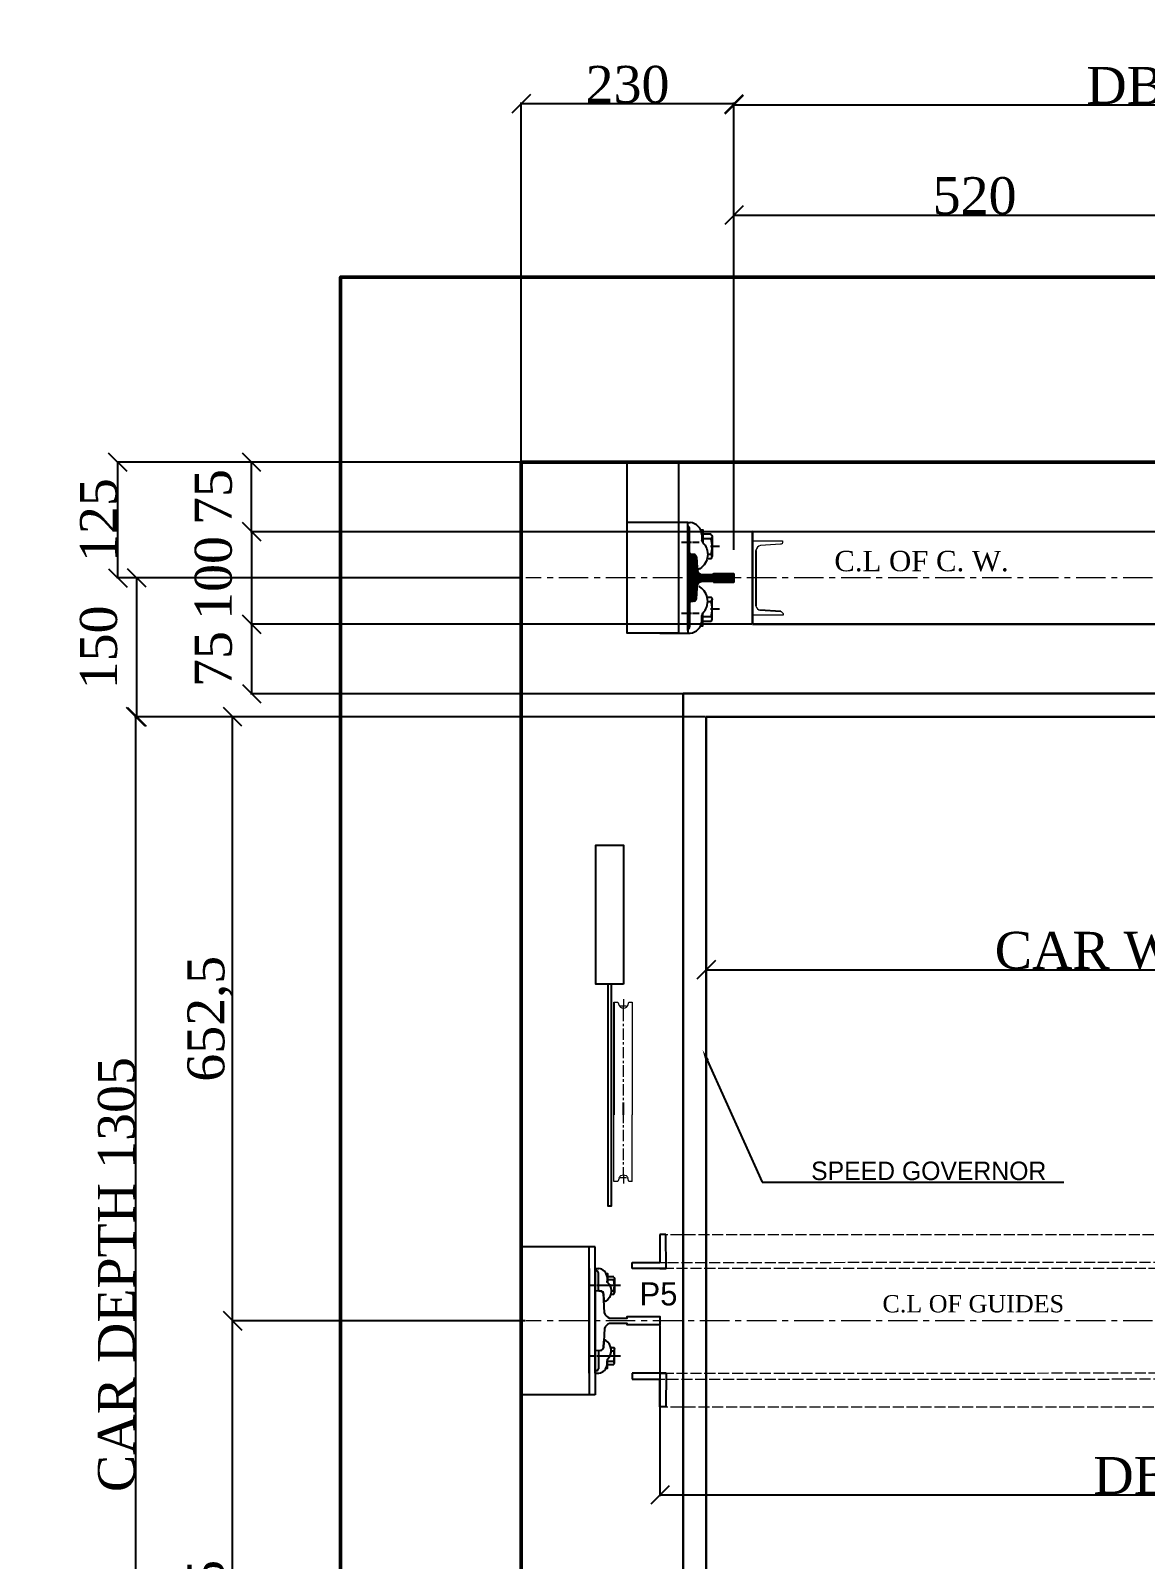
# Model space of a CAD drawing. Header units: millimetres. Extents: x -665 to 20582, y -27797 to 160.
# Drawn here: x -51 to 1153, y -1739 to -87 of the extents above; entities that cross this region are included whole.
import ezdxf
from ezdxf import colors
from ezdxf.entities.mleader import LeaderData, LeaderLine
from ezdxf.math import Vec2, Vec3

# ---------------------------------------------------------------- set-up
doc = ezdxf.new("R2010")
doc.units = ezdxf.units.MM
for name, pattern in [('ACAD_ISO02W100', [15, 12, -3]), ('ACAD_ISO10W100', [18, 12, -3, 0, -3]), ('CENTER', [50.8, 31.75, -6.35, 6.35, -6.35])]:
    doc.linetypes.add(name, pattern=pattern)
for name, color, linetype in [('7', 6, 'ACAD_ISO10W100'), ('PDF_0', 7, 'Continuous'), ('PDF_gide rail', 7, 'Continuous')]:
    doc.layers.add(name, color=color, linetype=linetype)
for name, color, linetype, lineweight in [('CL', 2, 'CENTER', 0), ('DL', 8, 'ACAD_ISO02W100', 0), ('step&guides', 3, 'Continuous', 30), ('Wall', 1, 'Continuous', 50)]:
    doc.layers.add(name, color=color, linetype=linetype, lineweight=lineweight)
doc.styles.add('nassar2', font='cent.shx', dxfattribs={"height": 60})
doc.styles.add('top', font='cent.shx', dxfattribs={"height": 40})
doc.dimstyles.new('top', dxfattribs={"dimtxt": 35, "dimasz": 20, "dimexe": 1.25, "dimexo": 0.625, "dimtad": 1, "dimtxsty": 'top', "dimblk": 'OBLIQUE', "dimcen": 2.5, "dimadec": 0, "dimazin": 0, "dimtfac": 1, "dimtmove": 0, "dimatfit": 3, "dimldrblk": 'OBLIQUE', "dimfxl": 1, "dimarcsym": 0})
pattern_1 = [(45, (18743.22477, -10049.84649), (-0.08838834765, 0.08838834765), [])]

# ---------------------------------------------------------------- blocks, each defined once
blk = doc.blocks.new('_Oblique')
at = {"color": 0, "linetype": 'ByBlock', "lineweight": -2}
blk.add_line((-0.5, -0.5), (0.5, 0.5), dxfattribs=at)
blk = doc.blocks.new('*D3')
at = {"color": 0, "lineweight": -2, "transparency": 16777216}
for p, q in [((708.8, -552.9), (708.8, -285.3)), ((708.8, -286.6), (1228.8, -286.6)), ((1228.8, -321), (1228.8, -285.3))]:
    blk.add_line(p, q, dxfattribs=at)
at = {"layer": 'Defpoints', "color": 0, "transparency": 16777216}
for p in [(1228.8, -286.6), (1228.8, -321.6), (708.8, -553.6)]:
    blk.add_point(p, dxfattribs=at)
at = {"color": 0, "lineweight": -2, "transparency": 16777216, "xscale": 20, "yscale": 20, "zscale": 20, "rotation": 180}
blk.add_blockref('_Oblique', (708.8, -286.6), dxfattribs=at)
at = {"color": 0, "lineweight": -2, "transparency": 16777216, "xscale": 20, "yscale": 20, "zscale": 20}
blk.add_blockref('_Oblique', (1228.8, -286.6), dxfattribs=at)
at = {"color": 0, "transparency": 16777216, "insert": (968.8, -265.9), "char_height": 40, "attachment_point": 5, "style": 'top'}
blk.add_mtext('520', dxfattribs=at)
blk = doc.blocks.new('*D5')
at = {"color": 0, "lineweight": -2, "transparency": 16777216}
for p, q in [((708.8, -648.2), (708.8, -166.3)), ((708.8, -167.5), (1748.8, -167.5)), ((1748.8, -648.2), (1748.8, -166.3))]:
    blk.add_line(p, q, dxfattribs=at)
at = {"layer": 'Defpoints', "color": 0, "transparency": 16777216}
for p in [(1748.8, -167.5), (708.8, -648.8), (1748.8, -648.8)]:
    blk.add_point(p, dxfattribs=at)
at = {"color": 0, "lineweight": -2, "transparency": 16777216, "xscale": 20, "yscale": 20, "zscale": 20, "rotation": 180}
blk.add_blockref('_Oblique', (708.8, -167.5), dxfattribs=at)
at = {"color": 0, "lineweight": -2, "transparency": 16777216, "xscale": 20, "yscale": 20, "zscale": 20}
blk.add_blockref('_Oblique', (1748.8, -167.5), dxfattribs=at)
at = {"color": 0, "transparency": 16777216, "insert": (1228.8, -146.9), "char_height": 40, "attachment_point": 5, "style": 'top'}
blk.add_mtext('DBG  1040', dxfattribs=at)
blk = doc.blocks.new('*D6')
at = {"color": 0, "lineweight": -2, "transparency": 16777216}
for p, q in [((478.8, -677.9), (478.8, -165)), ((708.8, -642.3), (708.8, -165)), ((708.8, -166.3), (478.8, -166.3))]:
    blk.add_line(p, q, dxfattribs=at)
at = {"layer": 'Defpoints', "color": 0, "transparency": 16777216}
for p in [(478.8, -166.3), (708.8, -643), (478.8, -678.6)]:
    blk.add_point(p, dxfattribs=at)
at = {"color": 0, "lineweight": -2, "transparency": 16777216, "xscale": 20, "yscale": 20, "zscale": 20, "rotation": 180}
blk.add_blockref('_Oblique', (478.8, -166.3), dxfattribs=at)
at = {"color": 0, "lineweight": -2, "transparency": 16777216, "xscale": 20, "yscale": 20, "zscale": 20}
blk.add_blockref('_Oblique', (708.8, -166.3), dxfattribs=at)
at = {"color": 0, "transparency": 16777216, "insert": (593.8, -145.7), "char_height": 40, "attachment_point": 5, "style": 'top'}
blk.add_mtext('230', dxfattribs=at)
blk = doc.blocks.new('*D18')
at = {"color": 0, "lineweight": -2, "transparency": 16777216}
for p, q in [((678.2, -828.6), (61.2, -828.6)), ((62.5, -2133.6), (62.5, -828.6)), ((728.2, -2133.6), (61.2, -2133.6))]:
    blk.add_line(p, q, dxfattribs=at)
at = {"layer": 'Defpoints', "color": 0, "transparency": 16777216}
for p in [(62.5, -828.6), (678.8, -828.6), (728.8, -2133.6)]:
    blk.add_point(p, dxfattribs=at)
at = {"color": 0, "lineweight": -2, "transparency": 16777216, "xscale": 20, "yscale": 20, "zscale": 20}
for p, rotation in [((62.5, -828.6), 90), ((62.5, -2133.6), 270)]:
    blk.add_blockref('_Oblique', p, dxfattribs=dict(at, rotation=rotation))
at = {"color": 0, "transparency": 16777216, "insert": (41.9, -1431.1), "char_height": 40, "attachment_point": 5, "rotation": 90, "style": 'top'}
blk.add_mtext('CAR DEPTH 1305', dxfattribs=at)
blk = doc.blocks.new('*D28')
at = {"color": 0, "lineweight": -2, "transparency": 16777216}
for p, q in [((483.2, -1481.1), (165.8, -1481.1)), ((167.1, -2133.6), (167.1, -1481.1)), ((283.2, -2133.6), (165.8, -2133.6))]:
    blk.add_line(p, q, dxfattribs=at)
at = {"layer": 'Defpoints', "color": 0, "transparency": 16777216}
for p in [(167.1, -1481.1), (483.8, -1481.1), (283.8, -2133.6)]:
    blk.add_point(p, dxfattribs=at)
at = {"color": 0, "lineweight": -2, "transparency": 16777216, "xscale": 20, "yscale": 20, "zscale": 20}
for p, rotation in [((167.1, -1481.1), 90), ((167.1, -2133.6), 270)]:
    blk.add_blockref('_Oblique', p, dxfattribs=dict(at, rotation=rotation))
at = {"color": 0, "transparency": 16777216, "insert": (142.9, -1807.3), "char_height": 40, "attachment_point": 5, "rotation": 90, "style": 'top'}
blk.add_mtext('652,5', dxfattribs=at)
blk = doc.blocks.new('*D19')
at = {"color": 0, "lineweight": -2, "transparency": 16777216}
for p, q in [((283.2, -828.6), (165.8, -828.6)), ((167.1, -1481.1), (167.1, -828.6)), ((283.2, -1481.1), (165.8, -1481.1))]:
    blk.add_line(p, q, dxfattribs=at)
at = {"layer": 'Defpoints', "color": 0, "transparency": 16777216}
for p in [(167.1, -828.6), (283.8, -828.6), (283.8, -1481.1)]:
    blk.add_point(p, dxfattribs=at)
at = {"color": 0, "lineweight": -2, "transparency": 16777216, "xscale": 20, "yscale": 20, "zscale": 20}
for p, rotation in [((167.1, -828.6), 90), ((167.1, -1481.1), 270)]:
    blk.add_blockref('_Oblique', p, dxfattribs=dict(at, rotation=rotation))
at = {"color": 0, "transparency": 16777216, "insert": (142.9, -1154.8), "char_height": 40, "attachment_point": 5, "rotation": 90, "style": 'top'}
blk.add_mtext('652,5', dxfattribs=at)
blk = doc.blocks.new('*D20')
at = {"color": 0, "lineweight": -2, "transparency": 16777216}
for p, q in [((478.2, -553.6), (41.9, -553.6)), ((43.1, -678.6), (43.1, -553.6)), ((478.2, -678.6), (41.9, -678.6))]:
    blk.add_line(p, q, dxfattribs=at)
at = {"layer": 'Defpoints', "color": 0, "transparency": 16777216}
for p in [(43.1, -553.6), (478.8, -553.6), (478.8, -678.6)]:
    blk.add_point(p, dxfattribs=at)
at = {"color": 0, "lineweight": -2, "transparency": 16777216, "xscale": 20, "yscale": 20, "zscale": 20}
for p, rotation in [((43.1, -553.6), 90), ((43.1, -678.6), 270)]:
    blk.add_blockref('_Oblique', p, dxfattribs=dict(at, rotation=rotation))
at = {"color": 0, "transparency": 16777216, "insert": (22.5, -616.1), "char_height": 40, "attachment_point": 5, "rotation": 90, "style": 'top'}
blk.add_mtext('125', dxfattribs=at)
blk = doc.blocks.new('*D29')
at = {"color": 0, "lineweight": -2, "transparency": 16777216}
for p, q in [((628.8, -1486.2), (628.8, -1670.4)), ((1828.8, -1477.2), (1828.8, -1670.4)), ((628.8, -1669.2), (1828.8, -1669.2))]:
    blk.add_line(p, q, dxfattribs=at)
at = {"layer": 'Defpoints', "color": 0, "transparency": 16777216}
for p in [(628.8, -1485.6), (1828.8, -1476.6), (1828.8, -1669.2)]:
    blk.add_point(p, dxfattribs=at)
at = {"color": 0, "lineweight": -2, "transparency": 16777216, "xscale": 20, "yscale": 20, "zscale": 20, "rotation": 180}
blk.add_blockref('_Oblique', (628.8, -1669.2), dxfattribs=at)
at = {"color": 0, "lineweight": -2, "transparency": 16777216, "xscale": 20, "yscale": 20, "zscale": 20}
blk.add_blockref('_Oblique', (1828.8, -1669.2), dxfattribs=at)
at = {"color": 0, "transparency": 16777216, "insert": (1228.8, -1648.5), "char_height": 40, "attachment_point": 5, "style": 'top'}
blk.add_mtext('DBG 1200', dxfattribs=at)
blk = doc.blocks.new('*D30')
at = {"color": 0, "lineweight": -2, "transparency": 16777216}
for p, q in [((678.8, -829.2), (678.8, -1103.1)), ((1778.8, -829.2), (1778.8, -1103.1)), ((678.8, -1101.9), (1778.8, -1101.9))]:
    blk.add_line(p, q, dxfattribs=at)
at = {"layer": 'Defpoints', "color": 0, "transparency": 16777216}
for p in [(678.8, -828.6), (1778.8, -828.6), (1778.8, -1101.9)]:
    blk.add_point(p, dxfattribs=at)
at = {"color": 0, "lineweight": -2, "transparency": 16777216, "xscale": 20, "yscale": 20, "zscale": 20, "rotation": 180}
blk.add_blockref('_Oblique', (678.8, -1101.9), dxfattribs=at)
at = {"color": 0, "lineweight": -2, "transparency": 16777216, "xscale": 20, "yscale": 20, "zscale": 20}
blk.add_blockref('_Oblique', (1778.8, -1101.9), dxfattribs=at)
at = {"color": 0, "transparency": 16777216, "insert": (1228.8, -1081.3), "char_height": 40, "attachment_point": 5, "style": 'top'}
blk.add_mtext('CAR WIDTH 1100', dxfattribs=at)
blk = doc.blocks.new('*D22')
at = {"color": 0, "lineweight": -2, "transparency": 16777216}
for p, q in [((118, -678.6), (62.5, -678.6)), ((63.7, -828.6), (63.7, -678.6)), ((678.2, -828.6), (62.5, -828.6))]:
    blk.add_line(p, q, dxfattribs=at)
at = {"layer": 'Defpoints', "color": 0, "transparency": 16777216}
for p in [(63.7, -678.6), (118.6, -678.6), (678.8, -828.6)]:
    blk.add_point(p, dxfattribs=at)
at = {"color": 0, "lineweight": -2, "transparency": 16777216, "xscale": 20, "yscale": 20, "zscale": 20}
for p, rotation in [((63.7, -678.6), 90), ((63.7, -828.6), 270)]:
    blk.add_blockref('_Oblique', p, dxfattribs=dict(at, rotation=rotation))
at = {"color": 0, "transparency": 16777216, "insert": (22.5, -753.6), "char_height": 40, "attachment_point": 5, "rotation": 90, "style": 'top'}
blk.add_mtext('150', dxfattribs=at)
blk = doc.blocks.new('*D31')
at = {"color": 0, "lineweight": -2, "transparency": 16777216}
for p, q in [((728.2, -628.6), (186.5, -628.6)), ((187.7, -628.6), (187.7, -728.6)), ((728.2, -728.6), (186.5, -728.6))]:
    blk.add_line(p, q, dxfattribs=at)
at = {"layer": 'Defpoints', "color": 0, "transparency": 16777216}
for p in [(728.8, -628.6), (187.7, -728.6), (728.8, -728.6)]:
    blk.add_point(p, dxfattribs=at)
at = {"color": 0, "lineweight": -2, "transparency": 16777216, "xscale": 20, "yscale": 20, "zscale": 20}
for p, rotation in [((187.7, -628.6), 90), ((187.7, -728.6), 270)]:
    blk.add_blockref('_Oblique', p, dxfattribs=dict(at, rotation=rotation))
at = {"color": 0, "transparency": 16777216, "insert": (146.5, -678.6), "char_height": 40, "attachment_point": 5, "rotation": 90, "style": 'top'}
blk.add_mtext('100', dxfattribs=at)
blk = doc.blocks.new('*D32')
at = {"color": 0, "lineweight": -2, "transparency": 16777216}
for p, q in [((728.2, -728.6), (186.5, -728.6)), ((187.7, -728.6), (187.7, -803.6)), ((728.2, -803.6), (186.5, -803.6))]:
    blk.add_line(p, q, dxfattribs=at)
at = {"layer": 'Defpoints', "color": 0, "transparency": 16777216}
for p in [(728.8, -728.6), (187.7, -803.6), (728.8, -803.6)]:
    blk.add_point(p, dxfattribs=at)
at = {"color": 0, "lineweight": -2, "transparency": 16777216, "xscale": 20, "yscale": 20, "zscale": 20}
for p, rotation in [((187.7, -728.6), 90), ((187.7, -803.6), 270)]:
    blk.add_blockref('_Oblique', p, dxfattribs=dict(at, rotation=rotation))
at = {"color": 0, "transparency": 16777216, "insert": (146.5, -766.1), "char_height": 40, "attachment_point": 5, "rotation": 90, "style": 'top'}
blk.add_mtext('75', dxfattribs=at)
blk = doc.blocks.new('*D23')
at = {"color": 0, "lineweight": -2, "transparency": 16777216}
for p, q in [((187.7, -628.6), (187.7, -553.6)), ((188.3, -553.6), (189, -553.6)), ((188.3, -628.6), (189, -628.6))]:
    blk.add_line(p, q, dxfattribs=at)
at = {"layer": 'Defpoints', "color": 0, "transparency": 16777216}
for p in [(187.7, -553.6), (187.7, -553.6), (187.7, -628.6)]:
    blk.add_point(p, dxfattribs=at)
at = {"color": 0, "lineweight": -2, "transparency": 16777216, "xscale": 20, "yscale": 20, "zscale": 20}
for p, rotation in [((187.7, -553.6), 90), ((187.7, -628.6), 270)]:
    blk.add_blockref('_Oblique', p, dxfattribs=dict(at, rotation=rotation))
at = {"color": 0, "transparency": 16777216, "insert": (146.5, -591.1), "char_height": 40, "attachment_point": 5, "rotation": 90, "style": 'top'}
blk.add_mtext('75', dxfattribs=at)

msp = doc.modelspace()

# ---------------------------------------------------------------- hatches: boundary and pattern name
h = msp.add_hatch()
h.set_pattern_fill('ANSI31', color=256)
h.set_pattern_definition(pattern_1)
h.paths.add_polyline_path([(658.807, -653.433), (664.106, -653.433, -0.26508525), (667.607, -656.117), (669.421, -670.566, 0.36605419), (673.999, -674.801), (686.579, -674.801), (686.579, -673.901), (708.807, -673.901), (708.807, -678.433), (658.807, -678.433)])
h = msp.add_hatch()
h.set_pattern_fill('ANSI31', color=256)
h.set_pattern_definition(pattern_1)
edge = h.paths.add_edge_path()
edge.add_line((658.807, -703.905), (664.106, -703.905))
edge.add_arc((663.502, -699.492), 4.453, 277.78596, 337.173125)
edge.add_line((667.607, -701.22), (669.421, -686.772))
edge.add_arc((674.215, -687.362), 4.83, 452.566246, 532.987701, ccw=False)
edge.add_line((673.999, -682.536), (686.579, -682.536))
edge.add_line((686.579, -682.536), (686.579, -683.437))
edge.add_line((686.579, -683.437), (708.807, -683.437))
edge.add_line((708.807, -683.437), (708.807, -678.433))
edge.add_line((708.807, -678.433), (658.807, -678.433))
edge.add_line((658.807, -678.433), (658.807, -703.905))

# ---------------------------------------------------------------- linework, layer by layer
for p, q in [((483.807, -553.551), (1973.807, -553.551)), ((658.807, -653.669), (658.807, -618.617)), ((664.106, -653.433), (658.807, -653.433)), ((658.807, -653.669), (658.807, -703.669)), ((732.583, -648.833), (732.583, -708.779)), ((673.999, -674.801), (686.579, -674.801)), ((686.579, -674.801), (686.579, -673.783)), ((686.579, -673.783), (708.807, -673.783)), ((686.579, -673.901), (708.807, -673.901)), ((708.807, -673.783), (708.807, -683.083)), ((708.807, -673.783), (708.807, -683.083)), ((708.807, -683.083), (708.807, -673.783)), ((708.807, -673.901), (708.807, -683.201)), ((708.807, -673.901), (708.807, -683.201)), ((673.999, -682.153), (686.579, -682.153)), ((686.579, -682.064), (686.579, -683.083)), ((686.579, -683.083), (708.807, -683.083)), ((686.579, -683.201), (708.807, -683.201)), ((664.106, -703.433), (658.807, -703.433)), ((658.807, -703.669), (658.807, -738.249)), ((664.106, -703.433), (658.942, -703.433)), ((578.944, -1136.913), (578.944, -1258.578)), ((589.478, -1258.578), (589.478, -1245.252)), ((558.807, -1401.051), (478.807, -1401.051)), ((558.807, -1448.551), (558.807, -1513.551)), ((628.807, -1476.551), (628.807, -1485.551)), ((558.807, -1561.051), (478.807, -1561.051))]:
    msp.add_line(p, q)
at = {"ltscale": 5, "transparency": 33554666}
for p, q in [((635.325, -1387.976), (628.751, -1387.986)), ((628.751, -1387.986), (628.797, -1417.933)), ((635.381, -1424.497), (635.325, -1387.976)), ((598.85, -1417.979), (628.797, -1417.933)), ((598.86, -1424.553), (598.85, -1417.979)), ((635.381, -1424.497), (598.86, -1424.553)), ((628.807, -1424.507), (635.381, -1424.497)), ((598.86, -1537.549), (598.85, -1544.122)), ((598.85, -1544.122), (628.797, -1544.168)), ((635.381, -1537.605), (598.86, -1537.549)), ((628.751, -1574.115), (628.797, -1544.168)), ((628.807, -1537.595), (635.381, -1537.605)), ((635.381, -1537.605), (635.325, -1574.125)), ((635.325, -1574.125), (628.751, -1574.115))]:
    msp.add_line(p, q, dxfattribs=at)
for points in [[(648.807, -738.249), (593.395, -738.249), (593.395, -553.551), (648.807, -553.551)], [(589.504, -1117.335), (559.504, -1117.335), (559.504, -967.335), (589.504, -967.335)], [(576.496, -1117.335), (572.512, -1117.335), (572.516, -1356.965), (576.5, -1356.965)]]:
    msp.add_lwpolyline(points, close=True)
for points in [[(658.807, -618.617), (593.395, -618.617)], [(658.807, -738.485), (628.807, -738.485)]]:
    msp.add_lwpolyline(points)
at = {"color": 7, "linetype": 'Continuous', "lineweight": 20, "true_color": 0x000007}
for points in [[(578.944, -1136.913), (583.157, -1136.913), (584.737, -1140.6)], [(589.478, -1133.753), (589.478, -1141.126), (585.791, -1141.126)], [(594.218, -1140.6), (595.271, -1136.913), (598.958, -1136.913), (598.958, -1258.578)], [(589.478, -1143.76), (589.478, -1141.126), (589.478, -1141.126)], [(592.638, -1141.126), (589.478, -1141.126), (589.478, -1141.126)], [(589.478, -1157.454), (589.478, -1143.76), (589.478, -1143.76)], [(589.478, -1162.721), (589.478, -1160.087), (589.478, -1160.087)], [(589.478, -1177.468), (589.478, -1165.354), (589.478, -1165.354)], [(589.478, -1182.735), (589.478, -1180.101), (589.478, -1180.101)], [(589.478, -1197.482), (589.478, -1185.368), (589.478, -1185.368)], [(589.478, -1202.749), (589.478, -1200.116), (589.478, -1200.116)], [(589.478, -1217.496), (589.478, -1204.856), (589.478, -1204.856)], [(589.478, -1222.763), (589.478, -1220.13), (589.478, -1220.13)], [(589.478, -1237.511), (589.478, -1225.397), (589.478, -1225.397)], [(589.478, -1242.777), (589.478, -1240.144), (589.478, -1240.144)], [(578.944, -1330.734), (578.944, -1258.578), (578.944, -1258.578)], [(589.478, -1267.532), (589.478, -1258.578), (589.478, -1258.578)], [(589.478, -1272.272), (589.478, -1269.639), (589.478, -1269.639)], [(598.958, -1330.734), (598.958, -1258.578), (598.958, -1258.578), (598.958, -1258.578)], [(589.478, -1287.019), (589.478, -1274.905), (589.478, -1274.905)], [(589.478, -1292.286), (589.478, -1290.179), (589.478, -1290.179)], [(589.478, -1307.56), (589.478, -1294.92), (589.478, -1294.92)], [(589.478, -1312.3), (589.478, -1309.667), (589.478, -1309.667)], [(589.478, -1323.888), (589.478, -1314.934), (589.478, -1314.934)], [(584.737, -1327.048), (583.157, -1330.734), (578.944, -1330.734)], [(589.478, -1323.888), (589.478, -1326.521), (585.791, -1326.521)], [(592.638, -1326.521), (589.478, -1326.521), (589.478, -1332.841)], [(598.958, -1330.734), (595.271, -1330.734), (594.218, -1327.048)]]:
    msp.add_lwpolyline(points, dxfattribs=at)
for points in [[(589.478, -1143.76), (587.371, -1143.76), (585.264, -1142.18), (584.737, -1140.073)], [(594.218, -1140.073), (593.691, -1142.18), (591.584, -1143.76), (589.478, -1143.76)], [(584.737, -1326.521), (585.264, -1324.414), (587.371, -1323.361), (589.478, -1323.361)], [(589.478, -1323.361), (591.584, -1323.361), (593.691, -1324.414), (594.218, -1326.521)]]:
    msp.add_open_spline(points, degree=3, dxfattribs=at)
at = {"color": 7, "linetype": 'Continuous', "lineweight": 20}
msp.add_open_spline([(589.478, -1323.361), (591.584, -1323.361), (593.691, -1324.414), (594.218, -1326.521)], degree=3, dxfattribs=at)
at = {"layer": 'CL'}
for p, q in [((1973.807, -678.551), (483.807, -678.551)), ((1973.807, -1481.051), (483.807, -1481.051))]:
    msp.add_line(p, q, dxfattribs=at)
at = {"layer": 'DL'}
for p, q in [((1822.289, -1387.976), (628.752, -1388.24)), ((1848.981, -1417.964), (598.851, -1418.294)), ((1858.754, -1424.497), (598.86, -1424.553)), ((1858.754, -1537.605), (598.86, -1537.881)), ((1848.981, -1544.137), (628.797, -1544.351)), ((1822.289, -1574.125), (633.276, -1574.381))]:
    msp.add_line(p, q, dxfattribs=at)
at = {"layer": 'PDF_0', "lineweight": 25}
for points in [[(658.807, -618.617), (661.308, -618.617)], [(658.807, -622.081), (658.807, -735.257)], [(658.807, -735.257), (658.807, -622.081)], [(658.807, -622.081), (658.807, -735.257)], [(660.82, -651.324), (660.82, -625.451)], [(662.136, -640.422), (652.122, -640.422)], [(664.071, -640.422), (663.033, -640.422)], [(671.338, -640.422), (664.697, -640.422)], [(674.001, -631.797), (674.001, -637.656)], [(684.253, -631.309), (674.977, -631.309)], [(685.208, -633.95), (685.208, -655.43)], [(666.19, -653.277), (664.237, -653.277), (661.622, -653.188)], [(668.143, -655.718), (669.119, -667.434)], [(680.347, -652.789), (684.253, -652.789)], [(684.253, -644.49), (683.276, -644.49)], [(693.04, -644.49), (685.229, -644.49)], [(693.04, -644.49), (685.229, -644.49)], [(668.143, -701.148), (669.119, -689.431)], [(660.82, -705.541), (660.82, -731.414)], [(666.19, -703.588), (664.237, -703.588), (661.622, -703.677)], [(680.347, -704.077), (684.253, -704.077)], [(685.208, -722.915), (685.208, -701.436)], [(662.136, -716.914), (652.122, -716.914)], [(664.071, -716.914), (663.033, -716.914)], [(671.338, -716.914), (664.697, -716.914)], [(674.001, -725.068), (674.001, -719.21)], [(684.253, -725.556), (674.977, -725.556)], [(684.253, -712.376), (683.276, -712.376)], [(693.04, -712.376), (685.229, -712.376)], [(693.04, -712.376), (685.229, -712.376)], [(759.488, -714.915), (736.831, -713.499)], [(658.807, -738.249), (661.308, -738.249)], [(552.315, -1537.639), (552.315, -1401.051)], [(558.807, -1537.639), (558.807, -1401.051)], [(552.315, -1424.463), (552.315, -1537.639)], [(552.315, -1537.639), (552.315, -1424.463)], [(552.315, -1424.463), (552.315, -1537.639)], [(552.315, -1424.463), (552.315, -1561.051)], [(558.807, -1424.463), (558.807, -1537.639)], [(558.807, -1424.463), (562.614, -1424.463)], [(558.807, -1424.463), (558.807, -1561.051)], [(560.191, -1427.231), (558.807, -1427.231)], [(561.576, -1424.463), (561.576, -1424.463)], [(562.268, -1447.65), (562.268, -1429.308)], [(571.612, -1433.807), (571.612, -1437.96)], [(578.879, -1433.461), (572.304, -1433.461)], [(579.557, -1435.333), (579.557, -1450.56)], [(552.578, -1442.805), (551.54, -1442.805)], [(559.845, -1442.805), (553.204, -1442.805)], [(561.23, -1442.805), (560.537, -1442.805)], [(568.843, -1442.805), (561.922, -1442.805)], [(566.075, -1449.034), (564.69, -1449.034), (562.844, -1448.875)], [(567.917, -1451.877), (568.287, -1459.063)], [(570.228, -1442.805), (569.189, -1442.805)], [(577.495, -1442.805), (570.574, -1442.805)], [(576.111, -1448.688), (578.879, -1448.688)], [(578.879, -1442.805), (577.841, -1442.805)], [(586.147, -1442.805), (579.226, -1442.805)], [(568.151, -1459.07), (568.151, -1459.07)], [(552.578, -1519.297), (551.54, -1519.297)], [(559.845, -1519.297), (553.204, -1519.297)], [(561.23, -1519.297), (560.537, -1519.297)], [(568.843, -1519.297), (561.922, -1519.297)], [(562.268, -1514.452), (562.268, -1532.794)], [(567.917, -1510.225), (568.287, -1503.038)], [(568.151, -1503.031), (568.151, -1503.031)], [(570.228, -1519.297), (569.189, -1519.297)], [(577.495, -1519.297), (570.574, -1519.297)], [(576.111, -1513.413), (578.879, -1513.413)], [(578.879, -1519.297), (577.841, -1519.297)], [(586.147, -1519.297), (579.226, -1519.297)], [(579.557, -1526.769), (579.557, -1511.541)], [(560.191, -1534.87), (558.807, -1534.87)], [(571.612, -1528.295), (571.612, -1524.142)], [(578.879, -1528.641), (572.304, -1528.641)], [(558.807, -1537.639), (562.614, -1537.639)], [(561.576, -1537.639), (561.576, -1537.639)]]:
    msp.add_lwpolyline(points, dxfattribs=at)
for points in [[(673.025, -626.428), (674.977, -626.428), (674.977, -640.096, -0.19879356), (674.001, -637.9)], [(674.989, -640.092, -0.4769017), (672.024, -668.544, -0.14500939), (670.828, -668.899)], [(684.256, -631.708, -0.42555746), (684.253, -636.191), (674.977, -636.191)], [(679.859, -657.671), (684.253, -657.671, 0.42555746), (684.256, -653.187)], [(674.989, -716.773, 0.4769017), (672.024, -688.321, 0.14500939), (670.828, -687.967)], [(679.859, -699.195), (684.253, -699.195, -0.42555746), (684.256, -703.678)], [(673.025, -730.438), (674.977, -730.438), (674.977, -716.769, 0.19879356), (674.001, -718.966)], [(684.256, -725.158, 0.42555746), (684.253, -720.674), (674.977, -720.674)], [(570.92, -1430), (572.304, -1430), (572.304, -1439.69, -0.19879356), (571.612, -1438.133)], [(578.882, -1433.743, -0.42555746), (578.879, -1436.922), (572.304, -1436.922)], [(572.312, -1439.687, -0.4769017), (570.211, -1459.857, -0.14500939), (569.362, -1460.109)], [(575.765, -1452.149), (578.879, -1452.149, 0.42555746), (578.882, -1448.971)], [(572.312, -1522.414, 0.4769017), (570.211, -1502.244, 0.14500939), (569.362, -1501.993)], [(575.765, -1509.953), (578.879, -1509.953, -0.42555746), (578.882, -1513.131)], [(570.92, -1532.101), (572.304, -1532.101), (572.304, -1522.411, 0.19879356), (571.612, -1523.969)], [(578.882, -1528.358, 0.42555746), (578.879, -1525.18), (572.304, -1525.18)]]:
    msp.add_lwpolyline(points, format="xyb", dxfattribs=at)
at = {"layer": 'PDF_0', "lineweight": 13}
msp.add_lwpolyline([(759.488, -714.915), (759.96, -714.915), (760.432, -715.387), (760.904, -715.859), (761.376, -716.331), (761.848, -716.803), (761.848, -717.275), (761.848, -718.691), (728.807, -718.691), (728.807, -638.449), (761.376, -638.449), (761.376, -639.865), (761.376, -640.337), (761.376, -640.809), (760.904, -641.281), (760.904, -641.753), (760.432, -641.753), (759.96, -642.225), (759.488, -642.225), (759.016, -642.225), (737.303, -643.641)], dxfattribs=at)
at = {"layer": 'PDF_0', "lineweight": 25}
for centre, radius, start, end in [((657.761, -625.581), 3.062, 2.434631, 70.02521), ((660.158, -632.417), 13.848, 1.552295, 85.235699), ((651.79, -644.734), 33.439, 345.750386, 14.249614), ((662.951, -651.512), 2.139, 174.959214, 231.567757), ((665.05, -656.191), 3.129, 8.692489, 68.627127), ((670.39, -667.68), 1.295, 169.047572, 289.745947), ((662.951, -705.353), 2.139, 128.432243, 185.040786), ((665.05, -700.675), 3.129, 291.372873, 351.307511), ((651.79, -712.131), 33.439, 345.750386, 14.249614), ((660.158, -724.449), 13.848, 274.764301, 358.447705), ((657.761, -731.284), 3.062, 289.97479, 357.565369), ((560.099, -1429.4), 2.171, 2.434631, 87.565369), ((561.799, -1434.246), 9.817, 1.552295, 85.235699), ((563.471, -1447.832), 1.217, 171.37106, 238.964463), ((565.555, -1451.483), 2.503, 19.297379, 78.009648), ((555.866, -1442.978), 23.705, 345.750386, 14.249614), ((569.403, -1458.99), 1.119, 183.74321, 267.900618), ((569.403, -1503.111), 1.119, 92.099382, 176.25679), ((563.471, -1514.269), 1.217, 121.035537, 188.62894), ((555.866, -1519.124), 23.705, 345.750386, 14.249614), ((560.099, -1532.701), 2.171, 272.434631, 357.565369), ((561.799, -1527.856), 9.817, 274.764301, 358.447705)]:
    msp.add_arc(centre, radius, start, end, dxfattribs=at)
at = {"layer": 'PDF_0', "lineweight": 13}
for centre, radius, start, end in [((738.625, -649.584), 6.088, 102.536666, 172.915956), ((737.627, -708.486), 5.052, 183.31753, 266.638158)]:
    msp.add_arc(centre, radius, start, end, dxfattribs=at)
at = {"layer": 'PDF_gide rail', "lineweight": 25}
for points in [[(667.607, -656.117), (669.393, -670.639)], [(667.607, -700.748), (669.393, -686.227)], [(667.607, -700.748), (669.393, -686.227)], [(564.701, -1513.077), (558.807, -1513.551), (558.807, -1448.551), (558.807, -1448.551)], [(564.701, -1449.025), (558.807, -1448.551), (558.807, -1513.551), (558.807, -1513.551)], [(568.986, -1472.663), (567.917, -1450.655)], [(574.384, -1478.051), (593.536, -1478.051), (593.536, -1476.551), (628.807, -1476.551), (628.807, -1485.551), (593.536, -1485.551), (593.536, -1484.051), (574.384, -1484.051)], [(568.986, -1489.439), (567.917, -1510.225)]]:
    msp.add_lwpolyline(points, dxfattribs=at)
for centre, radius, start, end in [((663.502, -657.845), 4.453, 22.826875, 82.21404), ((674.215, -669.976), 4.83, 186.566958, 267.433754), ((673.893, -686.665), 4.514, 88.658898, 175.558563), ((663.502, -699.02), 4.453, 277.78596, 337.173125), ((663.502, -699.02), 4.453, 277.78596, 337.173125), ((564.024, -1453.027), 4.059, 16.461538, 80.409321), ((576.387, -1470.646), 7.671, 195.2431, 254.857488), ((576.387, -1491.456), 7.671, 105.142512, 164.7569), ((564.024, -1509.075), 4.059, 279.590679, 343.538462), ((564.024, -1509.075), 4.059, 279.590679, 343.538462)]:
    msp.add_arc(centre, radius, start, end, dxfattribs=at)
at = {"layer": 'step&guides'}
for p, q in [((653.807, -803.551), (1803.807, -803.551)), ((653.807, -803.551), (653.807, -2158.551)), ((678.807, -828.551), (1778.807, -828.551)), ((678.807, -828.551), (678.807, -2133.551))]:
    msp.add_line(p, q, dxfattribs=at)
msp.add_lwpolyline([(728.807, -728.551), (1728.807, -728.57), (1728.807, -628.57), (728.807, -628.551)], close=True, dxfattribs=at)
at = {"layer": 'Wall'}
for points in [[(1713.807, -2553.551), (2173.807, -2553.551), (2173.807, -353.551), (283.807, -353.551), (283.807, -2553.551), (743.807, -2553.551)], [(743.807, -2353.551), (478.807, -2353.551), (478.807, -553.551), (1978.807, -553.551), (1978.807, -2353.551), (1713.807, -2353.551)]]:
    msp.add_lwpolyline(points, dxfattribs=at)

# ---------------------------------------------------------------- texts
at = {"linetype": 'ACAD_ISO02W100', "ltscale": 4, "transparency": 33554666, "insert": (606.782, -1439.458), "char_height": 25, "attachment_point": 1}
msp.add_mtext_dynamic_manual_height_columns('P5', width=377.71746, gutter_width=125, heights=[0], dxfattribs=at)
at = {"layer": '7', "ltscale": 4, "attachment_point": 1}
for s, width, gutter_width, insert, char_height in [('{\\Fcent|c0;C.L OF C. W.}', 920.85121, 12.5, (817.24, -649.288), 22), ('{\\Fcadnw-1|c0;SPEED GOVERNOR}', 812.66208, 175, (792.146, -1309.042), 20), ('\\pxt1;{\\Fcent|c0;C.L OF GUIDES}', 686.44118, 9.318, (869.178, -1453.289), 18.63605)]:
    msp.add_mtext_dynamic_manual_height_columns(s, width=width, gutter_width=gutter_width, heights=[0], dxfattribs=dict(at, insert=insert, char_height=char_height))

# ---------------------------------------------------------------- dimensions: what is measured, and where the dimension line sits
for base, p1, p2, text, picture, middle in [((1748.807, -167.534), (708.807, -648.783), (1748.807, -648.783), 'DBG  <>', '*D5', (1228.807, -167.534)), ((1778.807, -1101.878), (678.807, -828.551), (1778.807, -828.551), 'CAR WIDTH <>', '*D30', (1228.807, -1101.878)), ((1828.807, -1669.173), (628.807, -1485.551), (1828.807, -1476.551), 'DBG <>', '*D29', (1228.807, -1669.173))]:
    dim = msp.add_linear_dim(base=base, p1=p1, p2=p2, text=text, dimstyle='top')
    dim.commit()
    dim.dimension.update_dxf_attribs({"geometry": picture, "text_midpoint": middle, "dimtype": 160})
for base, p1, p2, picture, middle in [((478.807, -166.284), (708.807, -642.953), (478.807, -678.551), '*D6', (593.807, -166.284)), ((1228.807, -286.567), (708.807, -553.551), (1228.807, -321.603), '*D3', (968.807, -286.567))]:
    dim = msp.add_linear_dim(base=base, p1=p1, p2=p2, dimstyle='top')
    dim.commit()
    dim.dimension.update_dxf_attribs({"geometry": picture, "text_midpoint": middle, "dimtype": 160})
for base, p1, p2, picture, middle in [((43.125, -553.551), (478.807, -678.551), (478.807, -553.551), '*D20', (43.125, -616.051)), ((167.092, -828.551), (283.807, -1481.051), (283.807, -828.551), '*D19', (167.092, -1154.801)), ((167.092, -1481.051), (283.807, -2133.551), (483.807, -1481.051), '*D28', (167.092, -1807.301))]:
    dim = msp.add_linear_dim(base=base, p1=p1, p2=p2, angle=90, dimstyle='top')
    dim.commit()
    dim.dimension.update_dxf_attribs({"geometry": picture, "text_midpoint": middle, "dimtype": 160})
for base, p1, p2, picture, middle in [((187.717, -553.551), (187.717, -628.551), (187.717, -553.551), '*D23', (167.092, -591.051)), ((187.717, -728.551), (728.807, -628.551), (728.807, -728.551), '*D31', (167.092, -678.551)), ((63.75, -678.551), (678.807, -828.551), (118.581, -678.551), '*D22', (43.125, -753.551)), ((187.717, -803.551), (728.807, -728.551), (728.807, -803.551), '*D32', (167.092, -766.051))]:
    dim = msp.add_linear_dim(base=base, p1=p1, p2=p2, angle=90, dimstyle='top', override={"dimtmove": 1})
    dim.commit()
    dim.dimension.update_dxf_attribs({"geometry": picture, "text_midpoint": middle, "dimtype": 160})
dim = msp.add_linear_dim(base=(62.5, -828.551), p1=(728.807, -2133.551), p2=(678.807, -828.551), angle=90, text='CAR DEPTH <>', dimstyle='top')
dim.commit()
dim.dimension.update_dxf_attribs({"geometry": '*D18', "text_midpoint": (62.5, -1431.051), "dimtype": 160})

# ---------------------------------------------------------------- leaders
ml = msp.add_multileader_mtext('Standard')
ml.set_content('', color=256, style='nassar2')
ml.set_leader_properties()
ml.build(insert=Vec2(0, 0))
ml.multileader.update_dxf_attribs({"text_left_attachment_type": 6, "text_right_attachment_type": 6, "arrow_head_size": 12})
ctx = ml.context
ctx.base_point, ctx.char_height, ctx.arrow_head_size, ctx.landing_gap_size, ctx.plane_origin = Vec3(1065.08, -1331.098), 60, 12, 0.09, Vec3(599.253, -1288.461)
ctx.left_attachment, ctx.right_attachment = 6, 6
notes = []
notes.append((ctx, [(0, (1, 1, 0), (739.13, -1331.098), (1, 0), 325.95, [(0, [(674.921, -1188.647)], 0, [])])]))
ctx.mtext.insert, ctx.mtext.flow_direction = Vec3(1065.17, -1271.098), 5
for ctx, leaders in notes:
    for number, flags, end, landing, length, lines in leaders:
        leader = LeaderData()
        leader.index, (leader.has_last_leader_line, leader.has_dogleg_vector, leader.attachment_direction) = number, flags
        leader.last_leader_point, leader.dogleg_vector, leader.dogleg_length = Vec3(end), Vec3(landing), length
        for number, points, colour, breaks in lines:
            line = LeaderLine()
            line.index, line.vertices, line.color, line.breaks = number, Vec3.list(points), colors.encode_raw_color(colour), breaks
            leader.lines.append(line)
        ctx.leaders.append(leader)

doc.saveas('drawing.dxf')
